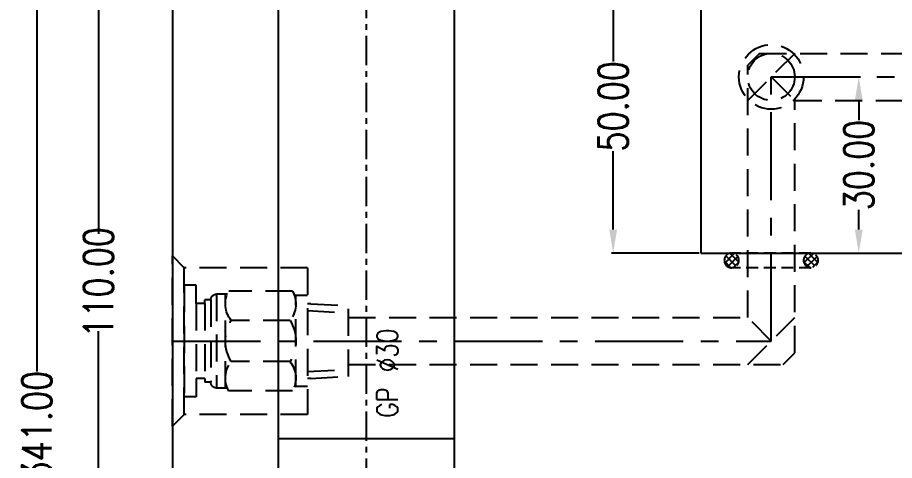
# Model space of a CAD drawing. Header units: millimetres. Extents: x 25970 to 27273, y -22508 to -21586.
# Drawn here: x 26420.2 to 26569.6, y -22304.5 to -22229 of the extents above; entities that cross this region are included whole.
import ezdxf

# ---------------------------------------------------------------- set-up
doc = ezdxf.new("R2010")
doc.units = ezdxf.units.MM
doc.header["$LTSCALE"] = 8
doc.linetypes.add('CENTER', pattern=[2, 1.25, -0.25, 0.25, -0.25])
doc.linetypes.add('HIDDEN', pattern=[0.375, 0.25, -0.125])
doc.layers.get('DEFPOINTS').update_dxf_attribs({"color": 6})
for name, color, linetype in [('Cav-cor', 30, 'Continuous'), ('CL', 1, 'Continuous'), ('text', 7, 'Continuous'), ('WT', 4, 'Continuous')]:
    doc.layers.add(name, color=color, linetype=linetype)
doc.layers.add('dim', color=3, linetype='Continuous', lineweight=15)
doc.styles.get("Standard").update_dxf_attribs({"font": 'txt.shx', "width": 0.8, "bigfont": 'chineset.shx'})
doc.dimstyles.new('ISO-25', dxfattribs={"dimtxt": 5, "dimasz": 4, "dimexe": 0.3, "dimexo": 0.3, "dimtad": 0, "dimzin": 1, "dimdsep": 46, "dimtxsty": 'Standard', "dimcen": 0, "dimclrd": 3, "dimclre": 3, "dimclrt": 3, "dimazin": 0, "dimtfac": 1, "dimtofl": 0, "dimtmove": 0, "dimatfit": 0, "dimfxl": 0, "dimarcsym": 0})

# ---------------------------------------------------------------- blocks, each defined once
blk = doc.blocks.new('*D26487')
at = {"layer": 'DEFPOINTS', "color": 0}
for p in [(26433.97, -22219.14), (26449.61, -22219.14), (26449.61, -22329.14)]:
    blk.add_point(p, dxfattribs=at)
at = {"layer": 'dim', "color": 3, "lineweight": -2}
for p, q in [((26449.31, -22219.14), (26433.67, -22219.14)), ((26433.97, -22223.14), (26433.97, -22265.85)), ((26433.97, -22325.14), (26433.97, -22282.43)), ((26449.31, -22329.14), (26433.67, -22329.14))]:
    blk.add_line(p, q, dxfattribs=at)
at = {"layer": 'dim', "color": 3}
for points in [[(26434.63, -22223.14), (26433.3, -22223.14), (26433.97, -22219.14)], [(26433.3, -22325.14), (26434.63, -22325.14), (26433.97, -22329.14)]]:
    blk.add_solid(points, dxfattribs=at)
at = {"layer": 'dim', "color": 3, "insert": (26433.97, -22274.14), "char_height": 5, "attachment_point": 5, "rotation": 90}
blk.add_mtext('110.00', dxfattribs=at)
blk = doc.blocks.new('*D26490')
at = {"layer": 'DEFPOINTS', "color": 0}
for p in [(26423.47, -22128.14), (26449.61, -22128.14), (26449.61, -22469.14)]:
    blk.add_point(p, dxfattribs=at)
at = {"layer": 'dim', "color": 3, "lineweight": -2}
for p, q in [((26449.31, -22128.14), (26423.17, -22128.14)), ((26423.47, -22132.14), (26423.47, -22289.35)), ((26423.47, -22465.14), (26423.47, -22307.93)), ((26449.31, -22469.14), (26423.17, -22469.14))]:
    blk.add_line(p, q, dxfattribs=at)
at = {"layer": 'dim', "color": 3}
for points in [[(26424.14, -22132.14), (26422.81, -22132.14), (26423.47, -22128.14)], [(26422.81, -22465.14), (26424.14, -22465.14), (26423.47, -22469.14)]]:
    blk.add_solid(points, dxfattribs=at)
at = {"layer": 'dim', "color": 3, "insert": (26423.47, -22298.64), "char_height": 5, "attachment_point": 5, "rotation": 90}
blk.add_mtext('341.00', dxfattribs=at)
blk = doc.blocks.new('*D26492')
at = {"layer": 'DEFPOINTS', "color": 0}
for p in [(26521.67, -22219.14), (26536.61, -22219.14), (26536.61, -22269.14)]:
    blk.add_point(p, dxfattribs=at)
at = {"layer": 'dim', "color": 3, "lineweight": -2}
for p, q in [((26536.31, -22219.14), (26521.37, -22219.14)), ((26521.67, -22223.14), (26521.67, -22236.52)), ((26521.67, -22265.14), (26521.67, -22251.77)), ((26536.31, -22269.14), (26521.37, -22269.14))]:
    blk.add_line(p, q, dxfattribs=at)
at = {"layer": 'dim', "color": 3}
for points in [[(26522.34, -22223.14), (26521.01, -22223.14), (26521.67, -22219.14)], [(26521.01, -22265.14), (26522.34, -22265.14), (26521.67, -22269.14)]]:
    blk.add_solid(points, dxfattribs=at)
at = {"layer": 'dim', "color": 3, "insert": (26521.67, -22244.14), "char_height": 5, "attachment_point": 5, "rotation": 90}
blk.add_mtext('50.00', dxfattribs=at)
blk = doc.blocks.new('20150513.134757')
at = {"layer": 'WT', "linetype": 'HIDDEN'}
h = blk.add_hatch(dxfattribs=at)
h.set_pattern_fill('ANSI37', color=125, scale=0.25, angle=180, style=0)
h.set_pattern_definition([(135, (36119.48756, -17509.4995), (0.561266008, 0.561266008), []), (45, (36119.48756, -17509.4995), (0.561266008, -0.561266008), [])])
h.paths.add_polyline_path([(-8, 1.25, -1), (-5.5, 1.25, -1)])
h.paths.add_polyline_path([(5.5, 1.25, -1), (8, 1.25, -1)])
at = {"layer": 'WT', "color": 125, "linetype": 'HIDDEN'}
for p, q in [((-6.75, 2.5), (6.75, 2.5)), ((-6.75, 0), (6.75, 0))]:
    blk.add_line(p, q, dxfattribs=at)
for centre in [(-6.75, 1.25), (6.75, 1.25)]:
    blk.add_circle(centre, 1.25, dxfattribs=at)
blk = doc.blocks.new('*D27316')
at = {"layer": 'DEFPOINTS', "color": 0}
for p in [(26548.61, -22239.14), (26563.52, -22239.14), (26555.36, -22269.14)]:
    blk.add_point(p, dxfattribs=at)
at = {"layer": 'dim', "color": 3, "lineweight": -2}
for p, q in [((26548.91, -22239.14), (26563.82, -22239.14)), ((26563.52, -22243.14), (26563.52, -22246.52)), ((26563.52, -22265.14), (26563.52, -22261.77)), ((26555.66, -22269.14), (26563.82, -22269.14))]:
    blk.add_line(p, q, dxfattribs=at)
at = {"layer": 'dim', "color": 3}
for points in [[(26564.18, -22243.14), (26562.85, -22243.14), (26563.52, -22239.14)], [(26562.85, -22265.14), (26564.18, -22265.14), (26563.52, -22269.14)]]:
    blk.add_solid(points, dxfattribs=at)
at = {"layer": 'dim', "color": 3, "insert": (26563.52, -22254.14), "char_height": 5, "attachment_point": 5, "rotation": 90}
blk.add_mtext('30.00', dxfattribs=at)
blk = doc.blocks.new('20160903.151524')
at = {"layer": 'WT', "color": 125, "linetype": 'HIDDEN', "ltscale": 2.3}
for p, q in [((-6.35, 23.56), (-6.01, 30)), ((-6.01, 30), (6.01, 30)), ((-5.19, 23), (-4.82, 30)), ((5.19, 23), (4.82, 30)), ((6.35, 23.56), (6.01, 30)), ((12.5, 23), (-12.5, 23)), ((-12.5, 23), (-12.5, 2)), ((-7.75, 23), (-7.75, 20.77)), ((-6.35, 23.56), (-6.35, 23)), ((6.35, 23.56), (6.35, 23)), ((7.75, 23), (7.75, 20.77)), ((12.5, 23), (12.5, 2)), ((-7.75, 21), (7.75, 21)), ((-8.5, 20.43), (-8.5, 9.57)), ((-3.5, 20.01), (-3.5, 9.99)), ((3.5, 20.01), (3.5, 9.99)), ((8.5, 20.43), (8.5, 9.57)), ((-8, 9.33), (-8, 7.51)), ((-8, 9), (8, 9)), ((8, 9.33), (8, 7.51)), ((8, 7.51), (-8, 7.51)), ((7, 6.51), (-7, 6.51)), ((-7, 6.51), (-7, 5.51)), ((7, 6.51), (7, 5.51)), ((-6.4, 5.51), (-7, 5.51)), ((-6.4, 5.51), (-7, 5.51)), ((6.4, 5.51), (-6.4, 5.51)), ((-6.4, 5.51), (-6.4, 4.01)), ((6.4, 5.51), (6.4, 4.01)), ((6.4, 5.51), (7, 5.51)), ((6.4, 5.51), (7, 5.51)), ((-9.5, 4.01), (-9.5, 2)), ((-6.4, 4.01), (-9.5, 4.01)), ((6.4, 4.01), (-6.4, 4.01)), ((6.4, 4.01), (9.5, 4.01)), ((9.5, 4.01), (9.5, 2)), ((-12.5, 2), (-14.5, 0)), ((-12.5, 2), (12.5, 2)), ((9.5, 2), (-9.5, 2)), ((12.5, 2), (14.5, 0)), ((-14.5, 0), (14.5, 0))]:
    blk.add_line(p, q, dxfattribs=at)
at = {"layer": 'WT', "color": 125, "linetype": 'CENTER', "ltscale": 1.5}
blk.add_line((0, 0), (0, 30), dxfattribs=at)
at = {"layer": 'WT', "color": 125, "linetype": 'HIDDEN', "ltscale": 2.3}
for centre, radius, start, end in [((-6.32, 16.53), 4.47, 50.9817, 119.248), ((0, 14.34), 6.66, 58.3016, 121.6984), ((6.32, 16.53), 4.47, 60.752, 129.0183), ((-6.32, 13.47), 4.47, 240.752, 309.0183), ((0, 15.66), 6.66, 238.3016, 301.6984), ((6.32, 13.47), 4.47, 230.9817, 299.248), ((-7, 7.51), 1, 180, 270), ((7, 7.51), 1, 270, 0)]:
    blk.add_arc(centre, radius, start, end, dxfattribs=at)

msp = doc.modelspace()

# ---------------------------------------------------------------- linework, layer by layer
at = {"linetype": 'Continuous'}
for p, q in [((26464.607, -22131.141), (26464.607, -22321.141)), ((26494.607, -22131.141), (26494.607, -22321.141)), ((26446.607, -22222.141), (26446.607, -22326.141))]:
    msp.add_line(p, q, dxfattribs=at)
msp.add_line((26464.607, -22300.741), (26494.607, -22300.741))
at = {"layer": 'Cav-cor', "color": 241}
for p, q in [((26536.607, -22173.141), (26536.607, -22269.141)), ((26536.607, -22269.141), (26706.607, -22269.141))]:
    msp.add_line(p, q, dxfattribs=at)
at = {"layer": 'CL', "color": 7, "linetype": 'CENTER', "ltscale": 0.5}
msp.add_line((26479.607, -22128.141), (26479.607, -22329.141), dxfattribs=at)
at = {"layer": 'WT', "color": 125, "linetype": 'HIDDEN', "ltscale": 2.3}
for p, q in [((26546.607, -22235.141), (26544.607, -22237.141)), ((26552.607, -22235.141), (26544.607, -22243.141)), ((26546.607, -22235.141), (26698.607, -22235.141)), ((26544.607, -22280.141), (26544.607, -22237.141)), ((26548.607, -22239.141), (26552.607, -22243.141)), ((26552.607, -22243.141), (26690.607, -22243.141)), ((26552.607, -22286.141), (26552.607, -22243.141)), ((26476.607, -22280.141), (26544.607, -22280.141)), ((26548.607, -22284.141), (26544.607, -22280.141)), ((26544.607, -22288.141), (26552.607, -22280.141)), ((26550.607, -22288.141), (26552.607, -22286.141)), ((26476.607, -22288.141), (26550.607, -22288.141))]:
    msp.add_line(p, q, dxfattribs=at)
at = {"layer": 'WT', "color": 125, "linetype": 'CENTER', "ltscale": 1.5}
for p, q in [((26548.607, -22239.141), (26706.607, -22239.141)), ((26548.607, -22284.141), (26548.607, -22239.141)), ((26446.607, -22284.141), (26548.607, -22284.141))]:
    msp.add_line(p, q, dxfattribs=at)
at = {"layer": 'WT', "color": 125, "linetype": 'HIDDEN', "ltscale": 2.3}
for radius in [5.5, 4]:
    msp.add_circle((26548.607, -22239.141), radius, dxfattribs=at)

# ---------------------------------------------------------------- block references
at = {"layer": 'WT', "xscale": -1, "rotation": -90}
msp.add_blockref('20160903.151524', (26446.607, -22284.141), dxfattribs=at)
at = {"layer": 'WT', "color": 125, "linetype": 'HIDDEN', "ltscale": 2.3, "xscale": -1}
msp.add_blockref('20150513.134757', (26548.607, -22271.641), dxfattribs=at)

# ---------------------------------------------------------------- texts
at = {"layer": 'text', "insert": (26481.397, -22297.192), "char_height": 3.6, "width": 25.66758, "attachment_point": 1, "rotation": 90}
msp.add_mtext('GP %%c30', dxfattribs=at)

# ---------------------------------------------------------------- dimensions: what is measured, and where the dimension line sits
at = {"layer": 'dim'}
for base, p1, p2, picture, middle in [((26423.472, -22128.141), (26449.607, -22469.141), (26449.607, -22128.141), '*D26490', (26423.472, -22298.641)), ((26433.968, -22219.141), (26449.607, -22329.141), (26449.607, -22219.141), '*D26487', (26433.968, -22274.141)), ((26521.674, -22219.141), (26536.607, -22269.141), (26536.607, -22219.141), '*D26492', (26521.674, -22244.141)), ((26563.518, -22239.141), (26555.357, -22269.141), (26548.607, -22239.141), '*D27316', (26563.518, -22254.141))]:
    dim = msp.add_linear_dim(base=base, p1=p1, p2=p2, angle=90, dimstyle='ISO-25', dxfattribs=at)
    dim.commit()
    dim.dimension.update_dxf_attribs({"geometry": picture, "text_midpoint": middle})

doc.saveas('drawing.dxf')
